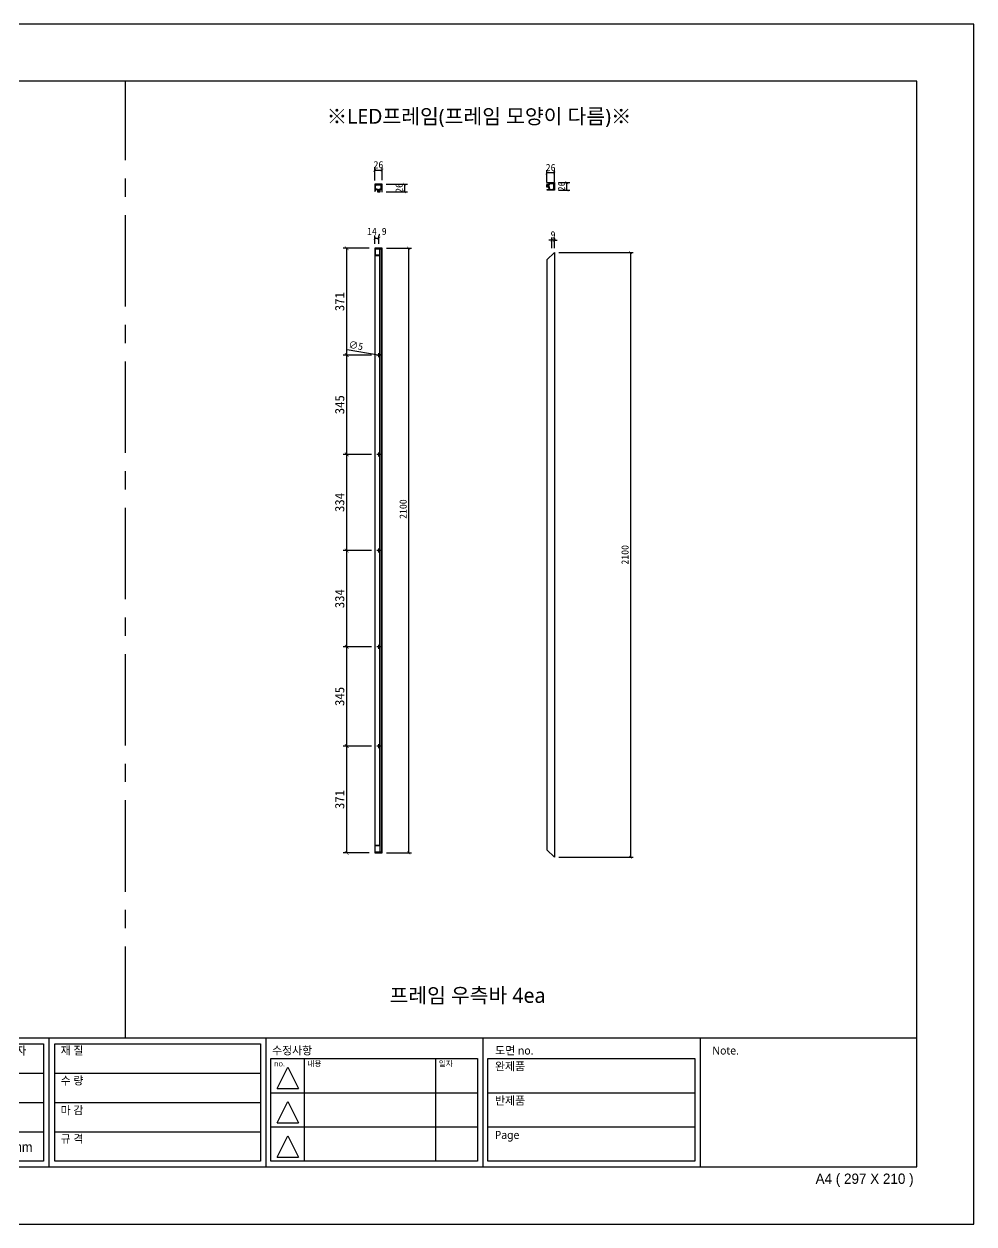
# Model space of a CAD drawing. Header units: millimetres. Extents: x -44117 to 256353, y -2095463 to 65325.
# Drawn here: x 69523 to 72822, y -4777 to -610 of the extents above; entities that cross this region are included whole.
import ezdxf

# ---------------------------------------------------------------- set-up
doc = ezdxf.new("R2010")
doc.units = ezdxf.units.MM
doc.header["$LTSCALE"] = 10
doc.linetypes.add('CENTER', pattern=[50.8, 31.75, -6.35, 6.35, -6.35])
doc.layers.add('cen', color=1, linetype='CENTER')
doc.layers.add('도면층2', color=3, linetype='CENTER')
doc.styles.add('고딕', font='')
doc.styles.get('고딕').set_extended_font_data('HYgtrE')
doc.dimstyles.new('ISO-25', dxfattribs={"dimtxt": 2.5, "dimasz": 2.5, "dimexe": 1, "dimexo": 1, "dimtad": 1, "dimtxsty": 'Standard', "dimblk": 'ARCHTICK', "dimcen": 2.5, "dimadec": 0, "dimazin": 0, "dimtfac": 1, "dimtmove": 0, "dimatfit": 3, "dimfxl": 0, "dimarcsym": 0})

# ---------------------------------------------------------------- blocks, each defined once
blk = doc.blocks.new('A$C2EC13F1B')
at = {"color": 7}
for p, q in [((-3.67, -0.83), (-1.17, 4.17)), ((-1.17, 4.17), (1.33, -0.83))]:
    blk.add_line(p, q, dxfattribs=at)
blk.add_lwpolyline([(-3.67, -0.83), (1.33, -0.83)], dxfattribs=at)
blk = doc.blocks.new('a4 1scale')
at = {"color": 8}
for p, q in [((-15144.83, -4477.05), (-14867.83, -4477.05)), ((-15097.66, -4499.61), (-15097.66, -4477.05)), ((-15057.67, -4499.62), (-15057.67, -4477.06)), ((-15019.68, -4499.62), (-15019.68, -4477.06)), ((-14981.69, -4499.62), (-14981.69, -4477.06)), ((-14943.7, -4499.62), (-14943.7, -4477.06)), ((-14905.71, -4499.62), (-14905.71, -4477.06)), ((-15028.06, -4478.06), (-15028.06, -4498.62)), ((-14980.9, -4480.63), (-14944.7, -4480.63)), ((-14975.07, -4480.63), (-14975.07, -4498.62)), ((-14952.08, -4480.63), (-14952.08, -4498.62)), ((-14942.91, -4480.63), (-14906.71, -4480.63)), ((-15056.67, -4483.2), (-15020.68, -4483.2)), ((-15018.68, -4483.2), (-14982.69, -4483.2)), ((-14980.9, -4486.63), (-14944.7, -4486.63)), ((-14942.91, -4486.63), (-14906.71, -4486.63)), ((-15096.66, -4488.33), (-15058.67, -4488.34)), ((-15056.67, -4488.34), (-15020.68, -4488.34)), ((-15018.68, -4488.34), (-14982.69, -4488.34)), ((-15141.53, -4492.95), (-15101.88, -4492.95)), ((-15056.67, -4493.48), (-15020.68, -4493.48)), ((-15018.68, -4493.48), (-14982.69, -4493.48)), ((-14980.9, -4492.63), (-14944.7, -4492.63)), ((-14942.91, -4492.63), (-14906.71, -4492.63))]:
    blk.add_line(p, q, dxfattribs=at)
for points in [[(-15154.83, -4509.61), (-14857.83, -4509.61), (-14857.83, -4299.61), (-15154.83, -4299.61)], [(-15144.83, -4499.61), (-14867.83, -4499.61), (-14867.83, -4309.61), (-15144.83, -4309.61)]]:
    blk.add_lwpolyline(points, close=True)
for points in [[(-15143.82, -4478.05), (-15098.66, -4478.05), (-15098.66, -4498.61), (-15143.83, -4498.61)], [(-15058.67, -4478.06), (-15096.66, -4478.05), (-15096.66, -4498.61), (-15058.66, -4498.62)], [(-15056.67, -4478.06), (-15020.68, -4478.06), (-15020.68, -4498.62), (-15056.67, -4498.62)], [(-15018.68, -4478.06), (-14982.69, -4478.06), (-14982.69, -4498.62), (-15018.68, -4498.62)]]:
    blk.add_lwpolyline(points, close=True, dxfattribs=at)
for points in [[(-14944.7, -4480.63), (-14944.7, -4498.62), (-14980.9, -4498.62), (-14980.9, -4480.63)], [(-14906.71, -4480.63), (-14906.71, -4498.62), (-14942.91, -4498.62), (-14942.91, -4480.63)]]:
    blk.add_lwpolyline(points, dxfattribs=at)
at = {"color": 8, "xscale": 0.7469071166727064, "yscale": 0.7469071166727064, "zscale": 0.7469071166727064}
for p in [(-14977.06, -4485.3), (-14977.06, -4491.3), (-14977.06, -4497.29)]:
    blk.add_blockref('A$C2EC13F1B', p, dxfattribs=at)
at = {"color": 8, "style": '고딕'}
for s, insert, char_height, width, attachment_point in [('{\\fMalgun Gothic|b0|i0|c129|p50;PROJECT}', (-15095.45, -4478.74), 1.6004, 37.4801, 1), ('{\\fMalgun Gothic|b0|i0|c129|p50;설 계}', (-15055.65, -4478.55), 1.4003, 21.6513, 1), ('{\\fGulim|b0|i0|c129|p50;일자}', (-15027.2, -4478.57), 1.4, 24.7824, 1), ('{\\fMalgun Gothic|b0|i0|c129|p50;재 질}', (-15017.66, -4478.55), 1.4003, 21.6513, 1), ('{\\fMalgun Gothic|b0|i0|c129|p50;수정사항}', (-14980.67, -4478.55), 1.4003, 21.6513, 1), ('{\\fMalgun Gothic|b0|i0|c129|p50;도면 no.}', (-14941.63, -4478.55), 1.4003, 21.6513, 1), ('{\\fMalgun Gothic|b0|i0|c129|p50;Note.}', (-14903.64, -4478.55), 1.4003, 21.6513, 1), ('{\\fMalgun Gothic|b0|i0|c129|p50;no.}', (-14980.32, -4481.07), 0.96, 25.9815, 1), ('{\\fMalgun Gothic|b0|i0|c129|p50;내용}', (-14974.49, -4481.07), 0.96, 25.9815, 1), ('{\\fMalgun Gothic|b0|i0|c129|p50;일자}', (-14951.5, -4481.07), 0.96, 25.9815, 1), ('{\\fGulim|b0|i0|c129|p50;완\\fMalgun Gothic|b0|i0|c129|p50;제품}', (-14941.66, -4481.32), 1.4003, 21.6513, 1), ('{\\fMalgun Gothic|b0|i0|c129|p50;검 토}', (-15055.65, -4483.82), 1.4003, 21.6513, 1), ('{\\fMalgun Gothic|b0|i0|c129|p50;수 량}', (-15017.66, -4483.82), 1.4003, 21.6513, 1), ('{\\fMalgun Gothic|b0|i0|c129|p50;반제품}', (-14941.66, -4487.32), 1.4003, 21.6513, 1), ('{\\fMalgun Gothic|b0|i0|c129|p50;도면명}', (-15095.89, -4489.07), 1.6004, 37.4801, 1), ('{\\fMalgun Gothic|b0|i0|c129|p50;승 인}', (-15055.65, -4489.02), 1.4003, 21.6513, 1), ('{\\fMalgun Gothic|b0|i0|c129|p50;마 감}', (-15017.66, -4489.02), 1.4003, 21.6513, 1), ('{\\fMalgun Gothic|b0|i0|c129|p50;척 도 }', (-15055.65, -4494.02), 1.4003, 21.6513, 1), ('{\\fGulim|b0|i0|c129|p50;단 위}', (-15034.68, -4494.09), 1.4003, 21.6513, 1), ('{\\fMalgun Gothic|b0|i0|c129|p50;규 격 }', (-15017.66, -4494.02), 1.4003, 21.6513, 1), ('{\\fMalgun Gothic|b0|i0|c129|p50;Page}', (-14941.66, -4493.32), 1.4003, 21.6513, 1), ('mm', (-15024.45, -4496.13), 1.7, 15.2516, 5), ('{\\C8;P-01-01}', (-15144.37, -4500.78), 1.8004, 27.0059, 1), ('{\\C8;A4 ( 297 X 210 )}', (-14868.4, -4500.78), 1.8004, 27.0059, 3)]:
    blk.add_mtext(s, dxfattribs=dict(at, insert=insert, char_height=char_height, width=width, attachment_point=attachment_point))
blk = doc.blocks.new('_ArchTick')
at = {"color": 0, "linetype": 'ByBlock', "const_width": 0.15}
blk.add_lwpolyline([(-0.5, -0.5), (0.5, 0.5)], dxfattribs=at)
blk = doc.blocks.new('*D7603')
at = {"color": 0, "lineweight": -2}
for p, q in [((71379.7, -1403.1), (71638.9, -1403.1)), ((71628.9, -1403.1), (71628.9, -3503.1)), ((71379.7, -3503.1), (71638.9, -3503.1))]:
    blk.add_line(p, q, dxfattribs=at)
at = {"layer": 'Defpoints', "color": 0}
for p in [(71364.7, -1403.1), (71364.7, -3503.1), (71628.9, -3503.1)]:
    blk.add_point(p, dxfattribs=at)
at = {"color": 0, "lineweight": -2, "xscale": 10, "yscale": 10, "zscale": 10}
for p, rotation in [((71628.9, -1403.1), 90), ((71628.9, -3503.1), 270)]:
    blk.add_blockref('_ArchTick', p, dxfattribs=dict(at, rotation=rotation))
at = {"color": 0, "insert": (71610.1, -2453.1), "char_height": 25, "attachment_point": 5, "rotation": 90}
blk.add_mtext('2100', dxfattribs=at)
blk = doc.blocks.new('*D7604')
at = {"color": 0, "lineweight": -2}
for p, q in [((71355.7, -1360.6), (71345.7, -1360.6)), ((71355.7, -1388.1), (71355.7, -1350.6)), ((71364.7, -1360.6), (71355.7, -1360.6)), ((71364.7, -1388.1), (71364.7, -1350.6)), ((71364.7, -1360.6), (71374.7, -1360.6))]:
    blk.add_line(p, q, dxfattribs=at)
at = {"layer": 'Defpoints', "color": 0}
for p in [(71355.7, -1360.6), (71355.7, -1403.1), (71364.7, -1403.1)]:
    blk.add_point(p, dxfattribs=at)
at = {"color": 0, "lineweight": -2, "xscale": 10, "yscale": 10, "zscale": 10}
blk.add_blockref('_ArchTick', (71355.7, -1360.6), dxfattribs=at)
at = {"color": 0, "lineweight": -2, "xscale": 10, "yscale": 10, "zscale": 10, "rotation": 180}
blk.add_blockref('_ArchTick', (71364.7, -1360.6), dxfattribs=at)
at = {"color": 0, "insert": (71360.2, -1341.8), "char_height": 25, "attachment_point": 5}
blk.add_mtext('9', dxfattribs=at)
blk = doc.blocks.new('*D7605')
at = {"color": 0, "lineweight": -2}
for p, q in [((70645.3, -1740.3), (70753.1, -1758.9)), ((70758.1, -1759.7), (70753.1, -1758.9)), ((70758.1, -1759.7), (70758.1, -1759.7))]:
    blk.add_line(p, q, dxfattribs=at)
at = {"layer": 'Defpoints', "color": 0}
for p in [(70753.1, -1758.9), (70758.1, -1759.7)]:
    blk.add_point(p, dxfattribs=at)
at = {"color": 0, "lineweight": -2, "xscale": 10, "yscale": 10, "zscale": 10}
for p, rotation in [((70753.1, -1758.9), 350.2303854806414), ((70758.1, -1759.7), 170.2303854806414)]:
    blk.add_blockref('_ArchTick', p, dxfattribs=dict(at, rotation=rotation))
at = {"color": 0, "insert": (70675.2, -1726.4), "char_height": 25, "attachment_point": 5, "rotation": 350.2304}
blk.add_mtext('∅5', dxfattribs=at)
blk = doc.blocks.new('*D7606')
at = {"color": 0, "lineweight": -2}
for p, q in [((70781.7, -1388.3), (70868.5, -1388.3)), ((70858.5, -1388.3), (70858.5, -3488.3)), ((70781.7, -3488.3), (70868.5, -3488.3))]:
    blk.add_line(p, q, dxfattribs=at)
at = {"layer": 'Defpoints', "color": 0}
for p in [(70766.7, -1388.3), (70766.7, -3488.3), (70858.5, -3488.3)]:
    blk.add_point(p, dxfattribs=at)
at = {"color": 0, "lineweight": -2, "xscale": 10, "yscale": 10, "zscale": 10}
for p, rotation in [((70858.5, -1388.3), 90), ((70858.5, -3488.3), 270)]:
    blk.add_blockref('_ArchTick', p, dxfattribs=dict(at, rotation=rotation))
at = {"color": 0, "insert": (70839.7, -2294.3), "char_height": 25, "attachment_point": 5, "rotation": 90}
blk.add_mtext('2100', dxfattribs=at)
blk = doc.blocks.new('*D7607')
at = {"color": 0, "lineweight": -2}
for p, q in [((70740.7, -1373.3), (70740.7, -1343.9)), ((70740.7, -1353.9), (70755.6, -1353.9)), ((70755.6, -1373.3), (70755.6, -1343.9))]:
    blk.add_line(p, q, dxfattribs=at)
at = {"layer": 'Defpoints', "color": 0}
for p in [(70755.6, -1353.9), (70740.7, -1388.3), (70755.6, -1388.3)]:
    blk.add_point(p, dxfattribs=at)
at = {"color": 0, "lineweight": -2, "xscale": 10, "yscale": 10, "zscale": 10, "rotation": 180}
blk.add_blockref('_ArchTick', (70740.7, -1353.9), dxfattribs=at)
at = {"color": 0, "lineweight": -2, "xscale": 10, "yscale": 10, "zscale": 10}
blk.add_blockref('_ArchTick', (70755.6, -1353.9), dxfattribs=at)
at = {"color": 0, "insert": (70748.2, -1333.1), "char_height": 25, "attachment_point": 5}
blk.add_mtext('14,9', dxfattribs=at)
blk = doc.blocks.new('*D7608')
at = {"color": 0, "lineweight": -2}
for p, q in [((71338.7, -1157.3), (71338.7, -1117)), ((71364.7, -1157.3), (71364.7, -1117)), ((71364.7, -1127), (71338.7, -1127))]:
    blk.add_line(p, q, dxfattribs=at)
at = {"layer": 'Defpoints', "color": 0}
for p in [(71338.7, -1127), (71338.7, -1172.3), (71364.7, -1172.3)]:
    blk.add_point(p, dxfattribs=at)
at = {"color": 0, "lineweight": -2, "xscale": 10, "yscale": 10, "zscale": 10, "rotation": 180}
blk.add_blockref('_ArchTick', (71338.7, -1127), dxfattribs=at)
at = {"color": 0, "lineweight": -2, "xscale": 10, "yscale": 10, "zscale": 10}
blk.add_blockref('_ArchTick', (71364.7, -1127), dxfattribs=at)
at = {"color": 0, "insert": (71351.7, -1108.3), "char_height": 25, "attachment_point": 5}
blk.add_mtext('26', dxfattribs=at)
blk = doc.blocks.new('*D7609')
at = {"color": 0, "lineweight": -2}
for p, q in [((71379.2, -1160.5), (71418.3, -1160.5)), ((71408.3, -1186.5), (71408.3, -1160.5)), ((71379.2, -1186.5), (71418.3, -1186.5))]:
    blk.add_line(p, q, dxfattribs=at)
at = {"layer": 'Defpoints', "color": 0}
for p in [(71364.2, -1160.5), (71408.3, -1160.5), (71364.2, -1186.5)]:
    blk.add_point(p, dxfattribs=at)
at = {"color": 0, "lineweight": -2, "xscale": 10, "yscale": 10, "zscale": 10}
for p, rotation in [((71408.3, -1160.5), 90), ((71408.3, -1186.5), 270)]:
    blk.add_blockref('_ArchTick', p, dxfattribs=dict(at, rotation=rotation))
at = {"color": 0, "insert": (71389.6, -1173.5), "char_height": 25, "attachment_point": 5, "rotation": 90}
blk.add_mtext('26', dxfattribs=at)
blk = doc.blocks.new('*D7610')
at = {"color": 0, "lineweight": -2}
for p, q in [((70740.7, -1152.7), (70740.7, -1107.3)), ((70740.7, -1117.3), (70766.7, -1117.3)), ((70766.7, -1152.5), (70766.7, -1107.3))]:
    blk.add_line(p, q, dxfattribs=at)
at = {"layer": 'Defpoints', "color": 0}
for p in [(70766.7, -1117.3), (70740.7, -1167.7), (70766.7, -1167.5)]:
    blk.add_point(p, dxfattribs=at)
at = {"color": 0, "lineweight": -2, "xscale": 10, "yscale": 10, "zscale": 10, "rotation": 180}
blk.add_blockref('_ArchTick', (70740.7, -1117.3), dxfattribs=at)
at = {"color": 0, "lineweight": -2, "xscale": 10, "yscale": 10, "zscale": 10}
blk.add_blockref('_ArchTick', (70766.7, -1117.3), dxfattribs=at)
at = {"color": 0, "insert": (70753.7, -1098.5), "char_height": 25, "attachment_point": 5}
blk.add_mtext('26', dxfattribs=at)
blk = doc.blocks.new('*D7611')
at = {"color": 0, "lineweight": -2}
for p, q in [((70780.1, -1166), (70854.4, -1166)), ((70844.4, -1166), (70844.4, -1192)), ((70781, -1192), (70854.4, -1192))]:
    blk.add_line(p, q, dxfattribs=at)
at = {"layer": 'Defpoints', "color": 0}
for p in [(70765.1, -1166), (70766, -1192), (70844.4, -1192)]:
    blk.add_point(p, dxfattribs=at)
at = {"color": 0, "lineweight": -2, "xscale": 10, "yscale": 10, "zscale": 10}
for p, rotation in [((70844.4, -1166), 90), ((70844.4, -1192), 270)]:
    blk.add_blockref('_ArchTick', p, dxfattribs=dict(at, rotation=rotation))
at = {"color": 0, "insert": (70825.7, -1179), "char_height": 25, "attachment_point": 5, "rotation": 90}
blk.add_mtext('26', dxfattribs=at)
blk = doc.blocks.new('*D7624')
at = {"color": 0, "lineweight": -2}
for p, q in [((70729.1, -3117.3), (70630.7, -3117.3)), ((70643.7, -3488.3), (70643.7, -3117.3)), ((70721.2, -3488.3), (70630.7, -3488.3))]:
    blk.add_line(p, q, dxfattribs=at)
at = {"layer": 'Defpoints', "color": 0}
for p in [(70643.7, -3117.3), (70748.6, -3117.3), (70740.7, -3488.3)]:
    blk.add_point(p, dxfattribs=at)
at = {"color": 0, "lineweight": -2, "xscale": 13, "yscale": 13, "zscale": 13}
for p, rotation in [((70643.7, -3117.3), 90), ((70643.7, -3488.3), 270)]:
    blk.add_blockref('_ArchTick', p, dxfattribs=dict(at, rotation=rotation))
at = {"color": 0, "insert": (70619.3, -3302.8), "char_height": 32.5, "attachment_point": 5, "rotation": 90}
blk.add_mtext('371', dxfattribs=at)
blk = doc.blocks.new('*D7625')
at = {"color": 0, "lineweight": -2}
for p, q in [((70729.1, -2772.3), (70630.7, -2772.3)), ((70643.7, -3117.3), (70643.7, -2772.3)), ((70729.1, -3117.3), (70630.7, -3117.3))]:
    blk.add_line(p, q, dxfattribs=at)
at = {"layer": 'Defpoints', "color": 0}
for p in [(70643.7, -2772.3), (70748.6, -2772.3), (70748.6, -3117.3)]:
    blk.add_point(p, dxfattribs=at)
at = {"color": 0, "lineweight": -2, "xscale": 13, "yscale": 13, "zscale": 13}
for p, rotation in [((70643.7, -2772.3), 90), ((70643.7, -3117.3), 270)]:
    blk.add_blockref('_ArchTick', p, dxfattribs=dict(at, rotation=rotation))
at = {"color": 0, "insert": (70619.3, -2944.8), "char_height": 32.5, "attachment_point": 5, "rotation": 90}
blk.add_mtext('345', dxfattribs=at)
blk = doc.blocks.new('*D7626')
at = {"color": 0, "lineweight": -2}
for p, q in [((70729.1, -2438.3), (70630.7, -2438.3)), ((70643.7, -2772.3), (70643.7, -2438.3)), ((70729.1, -2772.3), (70630.7, -2772.3))]:
    blk.add_line(p, q, dxfattribs=at)
at = {"layer": 'Defpoints', "color": 0}
for p in [(70643.7, -2438.3), (70748.6, -2438.3), (70748.6, -2772.3)]:
    blk.add_point(p, dxfattribs=at)
at = {"color": 0, "lineweight": -2, "xscale": 13, "yscale": 13, "zscale": 13}
for p, rotation in [((70643.7, -2438.3), 90), ((70643.7, -2772.3), 270)]:
    blk.add_blockref('_ArchTick', p, dxfattribs=dict(at, rotation=rotation))
at = {"color": 0, "insert": (70619.3, -2605.3), "char_height": 32.5, "attachment_point": 5, "rotation": 90}
blk.add_mtext('334', dxfattribs=at)
blk = doc.blocks.new('*D7627')
at = {"color": 0, "lineweight": -2}
for p, q in [((70729.1, -2104.3), (70630.7, -2104.3)), ((70643.7, -2438.3), (70643.7, -2104.3)), ((70729.1, -2438.3), (70630.7, -2438.3))]:
    blk.add_line(p, q, dxfattribs=at)
at = {"layer": 'Defpoints', "color": 0}
for p in [(70643.7, -2104.3), (70748.6, -2104.3), (70748.6, -2438.3)]:
    blk.add_point(p, dxfattribs=at)
at = {"color": 0, "lineweight": -2, "xscale": 13, "yscale": 13, "zscale": 13}
for p, rotation in [((70643.7, -2104.3), 90), ((70643.7, -2438.3), 270)]:
    blk.add_blockref('_ArchTick', p, dxfattribs=dict(at, rotation=rotation))
at = {"color": 0, "insert": (70619.3, -2271.3), "char_height": 32.5, "attachment_point": 5, "rotation": 90}
blk.add_mtext('334', dxfattribs=at)
blk = doc.blocks.new('*D7628')
at = {"color": 0, "lineweight": -2}
for p, q in [((70729.1, -1759.3), (70630.7, -1759.3)), ((70643.7, -2104.3), (70643.7, -1759.3)), ((70729.1, -2104.3), (70630.7, -2104.3))]:
    blk.add_line(p, q, dxfattribs=at)
at = {"layer": 'Defpoints', "color": 0}
for p in [(70643.7, -1759.3), (70748.6, -1759.3), (70748.6, -2104.3)]:
    blk.add_point(p, dxfattribs=at)
at = {"color": 0, "lineweight": -2, "xscale": 13, "yscale": 13, "zscale": 13}
for p, rotation in [((70643.7, -1759.3), 90), ((70643.7, -2104.3), 270)]:
    blk.add_blockref('_ArchTick', p, dxfattribs=dict(at, rotation=rotation))
at = {"color": 0, "insert": (70619.3, -1931.8), "char_height": 32.5, "attachment_point": 5, "rotation": 90}
blk.add_mtext('345', dxfattribs=at)
blk = doc.blocks.new('*D7629')
at = {"color": 0, "lineweight": -2}
for p, q in [((70721.2, -1388.3), (70630.7, -1388.3)), ((70643.7, -1759.3), (70643.7, -1388.3)), ((70729.1, -1759.3), (70630.7, -1759.3))]:
    blk.add_line(p, q, dxfattribs=at)
at = {"layer": 'Defpoints', "color": 0}
for p in [(70643.7, -1388.3), (70740.7, -1388.3), (70748.6, -1759.3)]:
    blk.add_point(p, dxfattribs=at)
at = {"color": 0, "lineweight": -2, "xscale": 13, "yscale": 13, "zscale": 13}
for p, rotation in [((70643.7, -1388.3), 90), ((70643.7, -1759.3), 270)]:
    blk.add_blockref('_ArchTick', p, dxfattribs=dict(at, rotation=rotation))
at = {"color": 0, "insert": (70619.3, -1573.8), "char_height": 32.5, "attachment_point": 5, "rotation": 90}
blk.add_mtext('371', dxfattribs=at)

msp = doc.modelspace()

# ---------------------------------------------------------------- linework, layer by layer
for p, q in [((70766.70244, -1388.30975), (70740.70244, -1388.30975)), ((70740.70244, -1388.30975), (70740.70244, -3488.30975)), ((70760.00244, -1414.30975), (70740.70244, -1414.30975)), ((70742.20244, -1391.30975), (70742.20244, -1412.80975)), ((70758.50244, -1391.30975), (70742.20244, -1391.30975)), ((70758.50244, -1412.80975), (70742.20244, -1412.80975)), ((70753.70244, -1388.30975), (70753.70244, -1391.30975)), ((70758.50244, -1412.80975), (70758.50244, -1391.30975)), ((70758.50244, -3462.30975), (70758.50244, -1414.30975)), ((70760.00244, -3485.30975), (70760.00244, -1391.30975)), ((70765.20244, -1391.30975), (70760.00244, -1391.30975)), ((70765.20244, -3485.30975), (70765.20244, -1391.30975)), ((70765.20244, -1412.80975), (70765.20244, -1391.30975)), ((70766.70244, -1414.30975), (70765.20244, -1414.30975)), ((70766.70244, -3488.30975), (70766.70244, -1388.30975)), ((71338.68274, -1429.14766), (71364.68274, -1403.14766)), ((71364.68274, -1403.14766), (71364.68274, -3503.14766)), ((71338.68274, -1429.14766), (71338.68274, -3477.14766)), ((70760.00244, -3462.30975), (70740.70244, -3462.30975)), ((70740.70244, -3488.30975), (70766.70244, -3488.30975)), ((70766.70244, -3488.30975), (70740.70244, -3488.30975)), ((70742.20244, -3485.30975), (70742.20244, -3463.80975)), ((70758.50244, -3463.80975), (70742.20244, -3463.80975)), ((70758.50244, -3485.30975), (70742.20244, -3485.30975)), ((70758.50244, -3463.80975), (70758.50244, -3485.30975)), ((70765.20244, -3485.30975), (70760.00244, -3485.30975)), ((70766.70244, -3462.30975), (70765.20244, -3462.30975)), ((71338.68274, -3477.14766), (71364.68274, -3503.14766))]:
    msp.add_line(p, q)
for points in [[(70742.56573, -1190.92283), (70742.56573, -1190.92283), (70742.56573, -1190.92283, 0.4142135624), (70742.78873, -1190.74884), (70742.88354, -1189.98087, -0.1357168379), (70742.92433, -1189.88237, 0.1201861936), (70743.55683, -1188.47806, 0.4322308638), (70743.38471, -1188.24299), (70743.1024, -1188.20813, -0.4142135624), (70742.92842, -1187.98513), (70743.00684, -1187.34996, -0.4142135624), (70743.22983, -1187.17597), (70743.82531, -1187.24949, 0.4142135624), (70744.04831, -1187.0755), (70744.14633, -1186.28153, 0.4142135624), (70743.97235, -1186.05853), (70743.37687, -1185.98501, -0.4142135624), (70743.20288, -1185.76201), (70743.33766, -1184.6703, -0.4142135624), (70743.56066, -1184.49631), (70751.50038, -1185.47654, -0.4142135624), (70751.67437, -1185.69954), (70751.53959, -1186.79125, -0.4142135624), (70751.31659, -1186.96524), (70750.72111, -1186.89172, 0.4142135624), (70750.49811, -1187.06571), (70750.40009, -1187.85968, 0.4142135624), (70750.57407, -1188.08268), (70751.16955, -1188.1562, -0.4142135624), (70751.34354, -1188.37919), (70751.26512, -1189.01437, -0.4142135624), (70751.04212, -1189.18836), (70750.75982, -1189.15351, 0.4322308638), (70750.53569, -1189.33966, 0.1201861936), (70750.80765, -1190.85564, -0.1357168379), (70750.82326, -1190.9611), (70750.72845, -1191.72907, 0.4142135624), (70750.90244, -1191.95207), (70759.50244, -1191.95207, 0.4142135624), (70760.00244, -1191.45207), (70760.00244, -1183.95207), (70765.20244, -1183.95207), (70765.20244, -1191.64325, 0.4228503783), (70765.50231, -1191.95207), (70766.40244, -1191.95207, 0.4142135624), (70766.70244, -1191.65207), (70766.70244, -1166.45207, 0.4142135624), (70766.20244, -1165.95207), (70741.20244, -1165.95207, 0.4142135624), (70740.70244, -1166.45207), (70740.7035, -1190.25465, 0.4142135624), (70741.2035, -1190.75465), (70742.56573, -1190.92283)], [(71339.81198, -1184.61509), (71339.81198, -1184.61509), (71339.81198, -1184.61509, -0.4142135624), (71339.98597, -1184.39209), (71340.75394, -1184.29728, 0.1357168379), (71340.85244, -1184.25649, -0.1201861936), (71342.25675, -1183.62399, -0.4322308638), (71342.49182, -1183.79611), (71342.52668, -1184.07842, 0.4142135624), (71342.74968, -1184.25241), (71343.38485, -1184.17399, 0.4142135624), (71343.55884, -1183.95099), (71343.48532, -1183.35551, -0.4142135624), (71343.65931, -1183.13251), (71344.45328, -1183.03449, -0.4142135624), (71344.67628, -1183.20848), (71344.7498, -1183.80396, 0.4142135624), (71344.9728, -1183.97794), (71346.06451, -1183.84316, 0.4142135624), (71346.2385, -1183.62016), (71345.25827, -1175.68044, 0.4142135624), (71345.03527, -1175.50646), (71343.94356, -1175.64124, 0.4142135624), (71343.76957, -1175.86424), (71343.84309, -1176.45972, -0.4142135624), (71343.6691, -1176.68271), (71342.87513, -1176.78074, -0.4142135624), (71342.65213, -1176.60675), (71342.57861, -1176.01127, 0.4142135624), (71342.35561, -1175.83728), (71341.72044, -1175.9157, 0.4142135624), (71341.54645, -1176.1387), (71341.5813, -1176.421, -0.4322308638), (71341.39514, -1176.64513, -0.1201861936), (71339.87917, -1176.37317, 0.1357168379), (71339.77371, -1176.35756), (71339.00574, -1176.45237, -0.4142135624), (71338.78274, -1176.27839), (71338.78274, -1167.67839, -0.4142135624), (71339.28274, -1167.17839), (71346.78274, -1167.17839), (71346.78274, -1161.97839), (71339.09156, -1161.97839, -0.4228503783), (71338.78274, -1161.67851), (71338.78274, -1160.77839, -0.4142135624), (71339.08274, -1160.47839), (71364.28274, -1160.47839, -0.4142135624), (71364.78274, -1160.97839), (71364.78274, -1185.97839, -0.4142135624), (71364.28274, -1186.47839), (71340.48016, -1186.47733, -0.4142135624), (71339.98016, -1185.97733), (71339.81198, -1184.61509)], [(71342.28274, -1174.47839), (71342.28274, -1168.67839), (71346.78274, -1168.67839), (71347.98274, -1168.67839, 0.4142135624), (71348.28274, -1168.37839), (71348.28274, -1167.17839), (71348.28274, -1167.17839), (71348.28274, -1163.47839), (71363.28274, -1163.47839), (71363.28274, -1167.47839), (71361.78274, -1167.47839), (71361.78274, -1180.97839), (71360.58274, -1180.97839, 0.4142135624), (71360.28274, -1181.27839), (71360.28274, -1181.67839, 0.4142135624), (71360.58274, -1181.97839), (71363.28274, -1181.97839), (71363.28274, -1184.97839), (71347.28274, -1184.97839), (71347.28274, -1182.27839, -0.4142135624), (71347.58274, -1181.97839), (71348.98274, -1181.97839, 0.4142135624), (71349.28274, -1181.67839), (71349.28274, -1181.27839, 0.4142135624), (71348.98274, -1180.97839), (71347.58774, -1180.97839, -0.4142135624), (71347.28774, -1180.67839), (71347.28774, -1174.77839, 0.4142135624), (71346.98774, -1174.47839), (71342.28274, -1174.47839)], [(70752.70244, -1188.45207), (70758.50244, -1188.45207), (70758.50244, -1183.95207), (70758.50244, -1182.75207, -0.4142135624), (70758.80244, -1182.45207), (70760.00244, -1182.45207), (70760.00244, -1182.45207), (70763.70244, -1182.45207), (70763.70244, -1167.45207), (70759.70244, -1167.45207), (70759.70244, -1168.95207), (70746.20244, -1168.95207), (70746.20244, -1170.15207, -0.4142135624), (70745.90244, -1170.45207), (70745.50244, -1170.45207, -0.4142135624), (70745.20244, -1170.15207), (70745.20244, -1167.45207), (70742.20244, -1167.45207), (70742.20244, -1183.45207), (70744.90244, -1183.45207, 0.4142135624), (70745.20244, -1183.15207), (70745.20244, -1181.75207, -0.4142135624), (70745.50244, -1181.45207), (70745.90244, -1181.45207, -0.4142135624), (70746.20244, -1181.75207), (70746.20244, -1183.14707, 0.4142135624), (70746.50244, -1183.44707), (70752.40244, -1183.44707, -0.4142135624), (70752.70244, -1183.74707), (70752.70244, -1188.45207)]]:
    msp.add_lwpolyline(points, format="xyb")
for centre in [(70755.60244, -1759.30975), (70755.60244, -2104.30975), (70755.60244, -2438.30975), (70755.60244, -2772.30975), (70755.60244, -3117.30975)]:
    msp.add_circle(centre, 2.5)
at = {"layer": 'cen'}
msp.add_line((69875.05873, -4131.06109), (69875.05873, -808.08247), dxfattribs=at)
at = {"layer": '도면층2'}
for p, q in [((70762.60244, -1759.30975), (70748.60244, -1759.30975)), ((70755.60244, -1766.30975), (70755.60244, -1752.30975)), ((70762.60244, -2104.30975), (70748.60244, -2104.30975)), ((70755.60244, -2111.30975), (70755.60244, -2097.30975)), ((70762.60244, -2438.30975), (70748.60244, -2438.30975)), ((70755.60244, -2445.30975), (70755.60244, -2431.30975)), ((70762.60244, -2772.30975), (70748.60244, -2772.30975)), ((70755.60244, -2779.30975), (70755.60244, -2765.30975)), ((70762.60244, -3117.30975), (70748.60244, -3117.30975)), ((70755.60244, -3124.30975), (70755.60244, -3110.30975))]:
    msp.add_line(p, q, dxfattribs=at)

# ---------------------------------------------------------------- block references
at = {"color": 1, "xscale": 19.845, "yscale": 19.845, "zscale": 19.845}
msp.add_blockref('a4 1scale', (367675.67611, 84716.10852), dxfattribs=at)

# ---------------------------------------------------------------- texts
at = {"color": 142, "char_height": 52.004575, "width": 1506.5379465, "attachment_point": 5, "style": '고딕'}
for s, insert in [('{\\fMalgun Gothic|b0|i0|c129|p50;\\C3;※LED프레임(프레임 모양이 다름)※}', (71103.17964, -936.04894)), ('{\\fMalgun Gothic|b0|i0|c129|p50;프레임 우측바 4ea}', (71063.00397, -3985.93833))]:
    msp.add_mtext(s, dxfattribs=dict(at, insert=insert))

# ---------------------------------------------------------------- dimensions: what is measured, and where the dimension line sits
for base, p1, p2, picture, middle in [((70766.70244, -1117.27694), (70740.70244, -1167.70282), (70766.70244, -1167.45882), '*D7610', (70753.70244, -1117.27694)), ((70755.60244, -1353.93928), (70740.70244, -1388.30975), (70755.60244, -1388.30975), '*D7607', (70748.15244, -1353.93928))]:
    dim = msp.add_linear_dim(base=base, p1=p1, p2=p2, dimstyle='ISO-25', override={"dimscale": 10, "dimasz": 1, "dimexo": 1.5})
    dim.commit()
    dim.dimension.update_dxf_attribs({"geometry": picture, "text_midpoint": middle, "dimtype": 160})
for base, p1, p2, angle, picture, middle in [((71338.68274, -1127.04818), (71364.68274, -1172.32466), (71338.68274, -1172.32466), 180, '*D7608', (71351.68274, -1127.04818)), ((70844.41486, -1191.95207), (70765.10952, -1165.95207), (70765.95237, -1191.95207), 90, '*D7611', (70844.41486, -1178.95207)), ((71408.30904, -1160.47839), (71364.18274, -1186.47839), (71364.18274, -1160.47839), 90, '*D7609', (71408.30904, -1173.47839)), ((71355.68274, -1360.5628), (71364.68274, -1403.14766), (71355.68274, -1403.14766), 180, '*D7604', (71360.18274, -1360.5628)), ((70858.45271, -3488.30975), (70766.70244, -1388.30975), (70766.70244, -3488.30975), 90, '*D7606', (70858.45271, -2294.30975))]:
    dim = msp.add_linear_dim(base=base, p1=p1, p2=p2, angle=angle, dimstyle='ISO-25', override={"dimscale": 10, "dimasz": 1, "dimexo": 1.5})
    dim.commit()
    dim.dimension.update_dxf_attribs({"geometry": picture, "text_midpoint": middle, "dimtype": 160})
for base, p1, p2, override, picture, middle in [((70643.71464, -1388.30975), (70748.60244, -1759.30975), (70740.70244, -1388.30975), {"dimscale": 13, "dimasz": 1, "dimexo": 1.5, "dimtmove": 1}, '*D7629', (70619.33964, -1573.80975)), ((71628.88781, -3503.14766), (71364.68274, -1403.14766), (71364.68274, -3503.14766), {"dimscale": 10, "dimasz": 1, "dimexo": 1.5}, '*D7603', (71610.13781, -2453.14766)), ((70643.71464, -1759.30975), (70748.60244, -2104.30975), (70748.60244, -1759.30975), {"dimscale": 13, "dimasz": 1, "dimexo": 1.5, "dimtmove": 1}, '*D7628', (70619.33964, -1931.80975)), ((70643.71464, -2104.30975), (70748.60244, -2438.30975), (70748.60244, -2104.30975), {"dimscale": 13, "dimasz": 1, "dimexo": 1.5, "dimtmove": 1}, '*D7627', (70619.33964, -2271.30975)), ((70643.71464, -2438.30975), (70748.60244, -2772.30975), (70748.60244, -2438.30975), {"dimscale": 13, "dimasz": 1, "dimexo": 1.5, "dimtmove": 1}, '*D7626', (70619.33964, -2605.30975)), ((70643.71464, -2772.30975), (70748.60244, -3117.30975), (70748.60244, -2772.30975), {"dimscale": 13, "dimasz": 1, "dimexo": 1.5, "dimtmove": 1}, '*D7625', (70619.33964, -2944.80975)), ((70643.71464, -3117.30975), (70740.70244, -3488.30975), (70748.60244, -3117.30975), {"dimscale": 13, "dimasz": 1, "dimexo": 1.5}, '*D7624', (70619.33964, -3302.80975))]:
    dim = msp.add_linear_dim(base=base, p1=p1, p2=p2, angle=90, dimstyle='ISO-25', override=override)
    dim.commit()
    dim.dimension.update_dxf_attribs({"geometry": picture, "text_midpoint": middle})
dim = msp.add_diameter_dim_2p(p1=(70758.06618, -1759.73397), p2=(70753.13869, -1758.88553), dimstyle='ISO-25', override={"dimscale": 10, "dimasz": 1, "dimexo": 1.5})
dim.commit()
dim.dimension.update_dxf_attribs({"geometry": '*D7605', "text_midpoint": (70671.97656, -1744.91072), "dimtype": 163})

doc.saveas('drawing.dxf')
